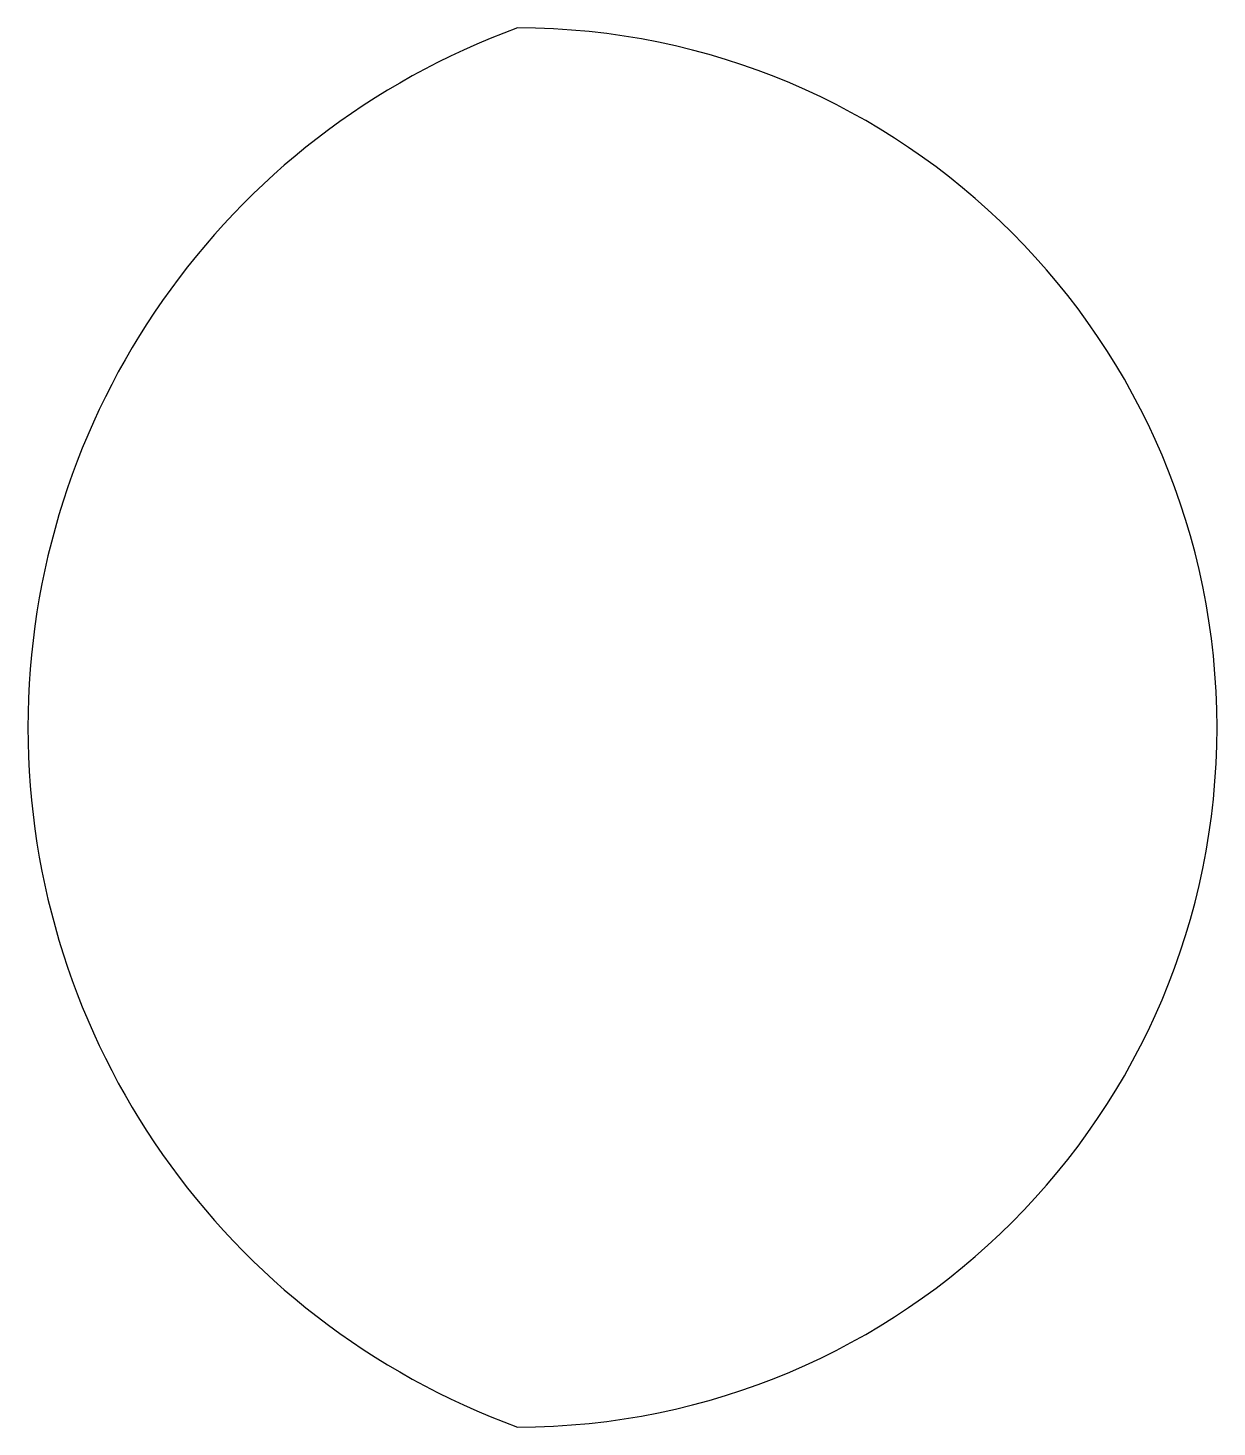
# Model space of a CAD drawing. Extents: x -17.8 to 25.4, y -25.4 to 25.4.
import ezdxf

# ---------------------------------------------------------------- set-up
doc = ezdxf.new("R2010")
doc.units = 0
doc.layers.add('VISIBLE', color=7, linetype='CONTINUOUS')

msp = doc.modelspace()

# ---------------------------------------------------------------- linework, layer by layer
at = {"layer": 'VISIBLE'}
for centre, radius, start, end in [((9.253, 0), 27.033, 110.016, 249.984), ((0, 0), 25.4, 270, 90)]:
    msp.add_arc(centre, radius, start, end, dxfattribs=at)

doc.saveas('drawing.dxf')
